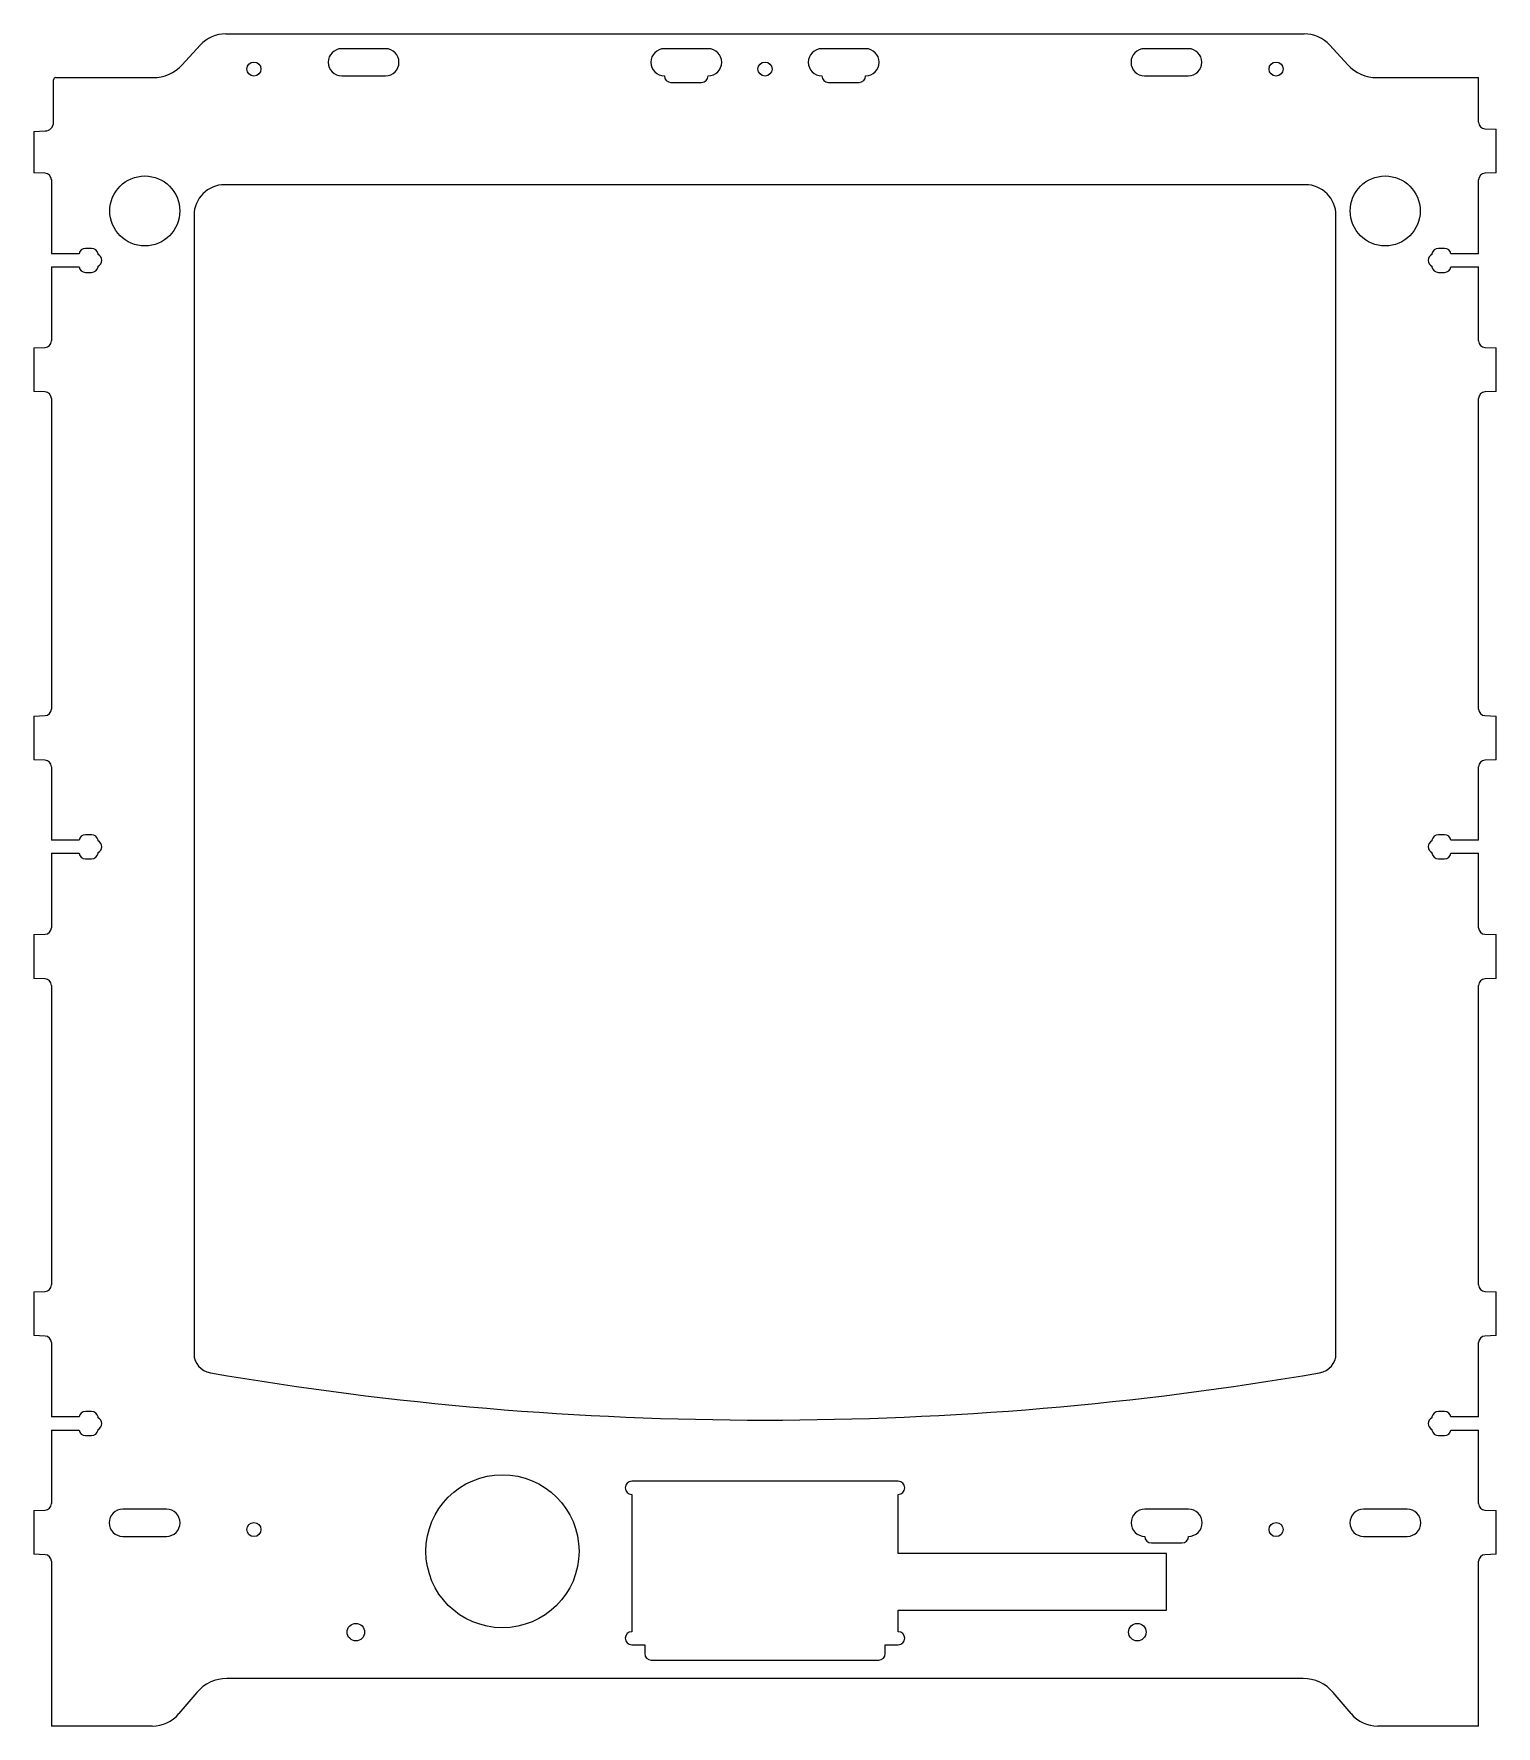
# Model space of a CAD drawing. Header units: millimetres. Extents: x -167 to 167, y -194 to 194.
import ezdxf

# ---------------------------------------------------------------- set-up
doc = ezdxf.new("R2010")
doc.units = ezdxf.units.MM

msp = doc.modelspace()

# ---------------------------------------------------------------- linework, layer by layer
at = {"color": 7, "linetype": 'Continuous', "lineweight": 15}
for p, q in [((-123.2, 193.5), (123.2, 193.5)), ((-133.2, 186.42), (-129.11, 190.9)), ((-86.75, 190.1), (-96.75, 190.1)), ((-13, 190.1), (-23, 190.1)), ((23, 190.1), (13, 190.1)), ((96.75, 190.1), (86.75, 190.1)), ((129.11, 190.9), (133.2, 186.42)), ((-162.6, 173.29), (-162.6, 183)), ((-162.1, 183.5), (-139.84, 183.5)), ((-96.75, 183.9), (-86.75, 183.9)), ((-21.5, 182.4), (-14.5, 182.4)), ((14.5, 182.4), (21.5, 182.4)), ((86.75, 183.9), (96.75, 183.9)), ((139.84, 183.5), (163.1, 183.5)), ((163.1, 173.29), (163.1, 183.5)), ((-167.1, 171.2), (-164.53, 171.29)), ((-167.1, 171.2), (-167.1, 161.7)), ((164.55, 171.79), (167.1, 171.7)), ((167.1, 161.7), (167.1, 171.7)), ((-164.55, 161.61), (-167.1, 161.7)), ((-163.1, 160.11), (-163.1, 143.2)), ((123.5, 159), (-123.5, 159)), ((163.1, 143.2), (163.1, 160.11)), ((167.1, 161.7), (164.55, 161.61)), ((-130.5, 152), (-130.5, -108.28)), ((130.5, -108.28), (130.5, 152)), ((-156.78, 143.2), (-163.1, 143.2)), ((-153.9, 144.45), (-155.3, 144.45)), ((-152.42, 143.04), (-152.42, 143.2)), ((152.42, 143.2), (152.42, 143.04)), ((155.3, 144.45), (153.9, 144.45)), ((163.1, 143.2), (156.78, 143.2)), ((-163.1, 140.2), (-156.78, 140.2)), ((-163.1, 140.2), (-163.1, 123.29)), ((-152.42, 140.2), (-152.42, 140.36)), ((152.42, 140.36), (152.42, 140.2)), ((156.78, 140.2), (163.1, 140.2)), ((163.1, 123.29), (163.1, 140.2)), ((-155.3, 138.95), (-153.9, 138.95)), ((153.9, 138.95), (155.3, 138.95)), ((-167.1, 121.7), (-164.55, 121.79)), ((-167.1, 121.7), (-167.1, 111.7)), ((164.55, 121.79), (167.1, 121.7)), ((167.1, 111.7), (167.1, 121.7)), ((-164.55, 111.61), (-167.1, 111.7)), ((-163.1, 110.11), (-163.1, 39.09)), ((163.1, 39.09), (163.1, 110.11)), ((167.1, 111.7), (164.55, 111.61)), ((-167.1, 37.5), (-164.55, 37.59)), ((-167.1, 37.5), (-167.1, 27.5)), ((164.55, 37.59), (167.1, 37.5)), ((167.1, 27.5), (167.1, 37.5)), ((-164.55, 27.41), (-167.1, 27.5)), ((167.1, 27.5), (164.55, 27.41)), ((-163.1, 25.91), (-163.1, 9.1)), ((163.1, 9.1), (163.1, 25.91)), ((-156.78, 9.1), (-163.1, 9.1)), ((-153.9, 10.35), (-155.3, 10.35)), ((-152.42, 8.94), (-152.42, 9.1)), ((152.42, 9.1), (152.42, 8.94)), ((155.3, 10.35), (153.9, 10.35)), ((163.1, 9.1), (156.78, 9.1)), ((-163.1, 6.1), (-156.78, 6.1)), ((-163.1, 6.1), (-163.1, -10.91)), ((-155.3, 4.85), (-153.9, 4.85)), ((-152.42, 6.1), (-152.42, 6.26)), ((152.42, 6.26), (152.42, 6.1)), ((153.9, 4.85), (155.3, 4.85)), ((156.78, 6.1), (163.1, 6.1)), ((163.1, -10.91), (163.1, 6.1)), ((-167.1, -12.5), (-164.55, -12.41)), ((-167.1, -12.5), (-167.1, -22.5)), ((164.55, -12.41), (167.1, -12.5)), ((167.1, -22.5), (167.1, -12.5)), ((-164.55, -22.59), (-167.1, -22.5)), ((167.1, -22.5), (164.55, -22.59)), ((-163.1, -24.09), (-163.1, -92.61)), ((163.1, -92.61), (163.1, -24.09)), ((-167.1, -94.2), (-164.55, -94.11)), ((-167.1, -94.2), (-167.1, -104.2)), ((164.55, -94.11), (167.1, -94.2)), ((167.1, -104.2), (167.1, -94.2)), ((-164.55, -104.29), (-167.1, -104.2)), ((167.1, -104.2), (164.55, -104.29)), ((-163.1, -105.79), (-163.1, -122.8)), ((163.1, -122.8), (163.1, -105.79)), ((-156.78, -122.8), (-163.1, -122.8)), ((-153.9, -121.55), (-155.3, -121.55)), ((-152.42, -122.96), (-152.42, -122.8)), ((152.42, -122.8), (152.42, -122.96)), ((155.3, -121.55), (153.9, -121.55)), ((163.1, -122.8), (156.78, -122.8)), ((-163.1, -125.8), (-156.78, -125.8)), ((-163.1, -125.8), (-163.1, -142.61)), ((-155.3, -127.05), (-153.9, -127.05)), ((-152.42, -125.8), (-152.42, -125.64)), ((152.42, -125.64), (152.42, -125.8)), ((153.9, -127.05), (155.3, -127.05)), ((156.78, -125.8), (163.1, -125.8)), ((163.1, -142.61), (163.1, -125.8)), ((30.45, -137.5), (-30.45, -137.5)), ((-30.45, -140.5), (-30.45, -171.9)), ((30.45, -154), (30.45, -140.5)), ((-167.1, -144.2), (-164.55, -144.11)), ((-167.1, -144.2), (-167.1, -154.2)), ((-136.8, -143.9), (-146.8, -143.9)), ((96.8, -143.9), (86.8, -143.9)), ((146.8, -143.9), (136.8, -143.9)), ((164.55, -144.11), (167.1, -144.2)), ((167.1, -154.2), (167.1, -144.2)), ((-146.8, -150.1), (-136.8, -150.1)), ((136.8, -150.1), (146.8, -150.1)), ((-164.55, -154.29), (-167.1, -154.2)), ((91.8, -154), (30.45, -154)), ((88.3, -151.6), (95.3, -151.6)), ((91.8, -167), (91.8, -154)), ((167.1, -154.2), (164.55, -154.29)), ((-163.1, -155.79), (-163.1, -193.5)), ((163.1, -193.5), (163.1, -155.79)), ((30.45, -167), (91.8, -167)), ((30.45, -171.9), (30.45, -167)), ((-30.45, -174.9), (-27.5, -174.9)), ((-27.5, -174.9), (-27.5, -176.9)), ((27.5, -174.9), (30.45, -174.9)), ((27.5, -176.9), (27.5, -174.9)), ((-26, -178.4), (26, -178.4)), ((122.98, -182.59), (-122.98, -182.59)), ((-129.88, -185.81), (-133.94, -190.64)), ((133.94, -190.64), (129.88, -185.81)), ((-140.06, -193.5), (-163.1, -193.5)), ((163.1, -193.5), (140.06, -193.5))]:
    msp.add_line(p, q, dxfattribs=at)
for centre, radius in [((-116.8, 185.45), 1.6), ((0, 185.45), 1.6), ((116.8, 185.45), 1.6), ((-141.75, 153), 8), ((141.75, 153), 8), ((-60, -153.5), 17.5), ((-116.8, -148.55), 1.6), ((116.8, -148.55), 1.6), ((-93.5, -172), 2), ((85.1, -172), 2)]:
    msp.add_circle(centre, radius, dxfattribs=at)
for centre, radius, start, end in [((-123.2, 185.5), 8, 90, 137.5345), ((-96.75, 187), 3.1, 90, 270), ((-86.75, 187), 3.1, 270, 90), ((-23, 187), 3.1, 90, 270), ((-13, 187), 3.1, 270, 90), ((13, 187), 3.1, 90, 270), ((23, 187), 3.1, 270, 90), ((86.75, 187), 3.1, 90, 270), ((96.75, 187), 3.1, 270, 90), ((123.2, 185.5), 8, 42.4655, 90), ((-139.84, 192.5), 9, 270, 317.5345), ((139.84, 192.5), 9, 222.4655, 270), ((-162.1, 183), 0.5, 90, 180), ((-21.5, 183.9), 1.5, 180, 270), ((-14.5, 183.9), 1.5, 270, 0), ((14.5, 183.9), 1.5, 180, 270), ((21.5, 183.9), 1.5, 270, 0), ((-164.6, 173.29), 2, 272, 0), ((164.6, 173.29), 1.5, 180, 268), ((-164.6, 160.11), 1.5, 0, 88), ((-123.5, 152), 7, 90, 180), ((123.5, 152), 7, 0, 90), ((164.6, 160.11), 1.5, 92, 180), ((-155.3, 142.95), 1.5, 90, 170.4059), ((-153.9, 142.95), 1.5, 9.5941, 90), ((153.9, 142.95), 1.5, 90, 170.4059), ((155.3, 142.95), 1.5, 9.5941, 90), ((-155.3, 140.45), 1.5, 189.5941, 270), ((-153.9, 140.45), 1.5, 270, 350.4059), ((-153.1, 141.7), 1.5, 296.9158, 63.0842), ((153.1, 141.7), 1.5, 116.9158, 243.0842), ((153.9, 140.45), 1.5, 189.5941, 270), ((155.3, 140.45), 1.5, 270, 350.4059), ((-164.6, 123.29), 1.5, 272, 0), ((164.6, 123.29), 1.5, 180, 268), ((-164.6, 110.11), 1.5, 0, 88), ((164.6, 110.11), 1.5, 92, 180), ((-164.6, 39.09), 1.5, 272, 0), ((164.6, 39.09), 1.5, 180, 268), ((-164.6, 25.91), 1.5, 0, 88), ((164.6, 25.91), 1.5, 92, 180), ((-155.3, 8.85), 1.5, 90, 170.4059), ((-153.9, 8.85), 1.5, 9.5941, 90), ((-153.1, 7.6), 1.5, 296.9158, 63.0842), ((153.1, 7.6), 1.5, 116.9158, 243.0842), ((153.9, 8.85), 1.5, 90, 170.4059), ((155.3, 8.85), 1.5, 9.5941, 90), ((-155.3, 6.35), 1.5, 189.5941, 270), ((-153.9, 6.35), 1.5, 270, 350.4059), ((153.9, 6.35), 1.5, 189.5941, 270), ((155.3, 6.35), 1.5, 270, 350.4059), ((-164.6, -10.91), 1.5, 272, 0), ((164.6, -10.91), 1.5, 180, 268), ((-164.6, -24.09), 1.5, 0, 88), ((164.6, -24.09), 1.5, 92, 180), ((-164.6, -92.61), 1.5, 272, 0), ((164.6, -92.61), 1.5, 180, 268), ((-164.6, -105.79), 1.5, 0, 88), ((164.6, -105.79), 1.5, 92, 180), ((-126, -108.28), 4.5, 180, 260.2761), ((126, -108.28), 4.5, 279.7239, 0), ((0, 627), 750.5, 260.27608, 279.72392), ((-155.3, -123.05), 1.5, 90, 170.4059), ((-153.9, -123.05), 1.5, 9.5941, 90), ((-153.1, -124.3), 1.5, 296.9158, 63.0842), ((153.1, -124.3), 1.5, 116.9158, 243.0842), ((153.9, -123.05), 1.5, 90, 170.4059), ((155.3, -123.05), 1.5, 9.5941, 90), ((-155.3, -125.55), 1.5, 189.5941, 270), ((-153.9, -125.55), 1.5, 270, 350.4059), ((153.9, -125.55), 1.5, 189.5941, 270), ((155.3, -125.55), 1.5, 270, 350.4059), ((-30.45, -139), 1.5, 90, 270), ((30.45, -139), 1.5, 270, 90), ((-164.6, -142.61), 1.5, 272, 0), ((164.6, -142.61), 1.5, 180, 268), ((-146.8, -147), 3.1, 90, 270), ((-136.8, -147), 3.1, 270, 90), ((86.8, -147), 3.1, 90, 270), ((96.8, -147), 3.1, 270, 90), ((136.8, -147), 3.1, 90, 270), ((146.8, -147), 3.1, 270, 90), ((88.3, -150.1), 1.5, 180, 270), ((95.3, -150.1), 1.5, 270, 360), ((-164.6, -155.79), 1.5, 0, 88), ((164.6, -155.79), 1.5, 92, 180), ((-30.45, -173.4), 1.5, 90, 270), ((30.45, -173.4), 1.5, 270, 90), ((-26, -176.9), 1.5, 180, 270), ((26, -176.9), 1.5, 270, 0), ((-122.98, -191.59), 9, 90, 140), ((122.98, -191.59), 9, 40, 90), ((-140.06, -185.5), 8, 270, 320), ((140.06, -185.5), 8, 220, 270)]:
    msp.add_arc(centre, radius, start, end, dxfattribs=at)

doc.saveas('drawing.dxf')
